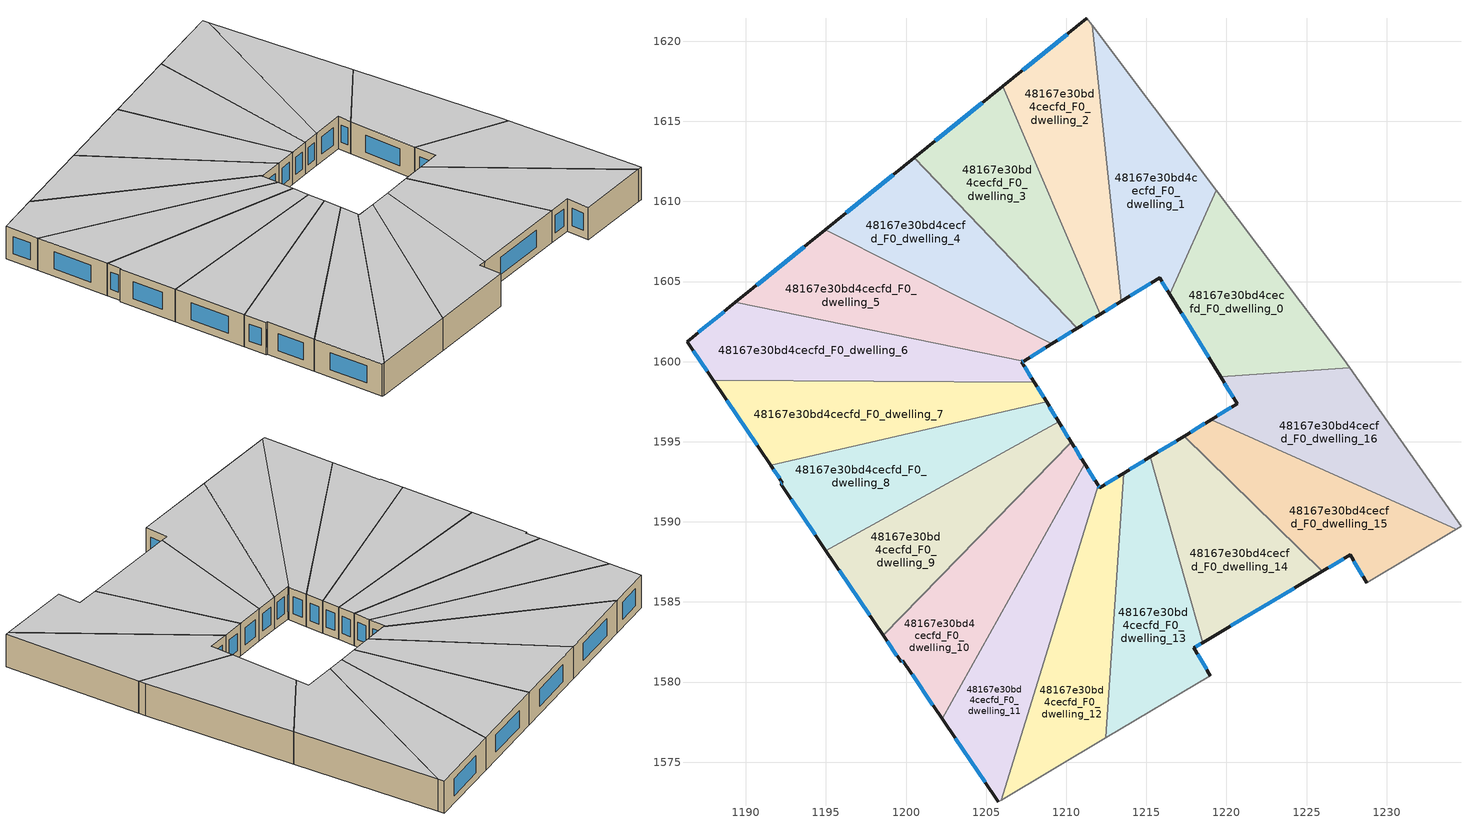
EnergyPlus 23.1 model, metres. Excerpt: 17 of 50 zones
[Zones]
48167e30bd4cecfd_F0_dwelling_0
 floor ground (EU_floor_Construction): 1219.37,1610.7 1227.33,1600.14 1227.7,1599.61 1219.63,1599.06 1216.45,1604.22 z0
 wall outside (EU_wall_Construction): 1216.45,1604.22 1219.63,1599.06 z0:3
 wall to 48167e30bd4cecfd_F0_dwelling_16 (EU_wall_Construction): 1219.63,1599.06 1227.7,1599.61 z0:3
 wall to 48167e30bd4cecfd_F0_dwelling_1 (EU_wall_Construction): 1219.37,1610.7 1216.45,1604.22 z0:3
 wall adiabatic (EU_wall_Construction): 1227.7,1599.61 1227.33,1600.14 1219.37,1610.7 z0:3
 window (EU_Window_Construction): 1217.2,1603.01 1218.88,1600.27 z0.7:2.3
 ceiling to 48167e30bd4cecfd_F1_dwelling_0 (EU_floor_Construction): 1227.7,1599.61 1227.33,1600.14 1219.37,1610.7 1216.45,1604.22 1219.63,1599.06 z3
48167e30bd4cecfd_F0_dwelling_1
 floor ground (EU_floor_Construction): 1211.62,1621 1219.37,1610.7 1216.45,1604.22 1215.83,1605.24 1213.42,1603.76 z0
 wall outside (EU_wall_Construction): 1213.42,1603.76 1215.83,1605.24 1216.45,1604.22 z0:3
 wall to 48167e30bd4cecfd_F0_dwelling_2 (EU_wall_Construction): 1211.62,1621 1213.42,1603.76 z0:3
 wall adiabatic (EU_wall_Construction): 1219.37,1610.7 1211.62,1621 z0:3
 window (EU_Window_Construction): 1215.97,1605 1216.3,1604.46 / 1213.99,1604.11 1215.26,1604.89 z0.7:2.3
 ceiling to 48167e30bd4cecfd_F1_dwelling_1 (EU_floor_Construction): 1216.45,1604.22 1219.37,1610.7 1211.62,1621 1213.42,1603.76 1215.83,1605.24 z3
48167e30bd4cecfd_F0_dwelling_10
 floor ground (EU_floor_Construction): 1210.32,1594.96 1211.14,1593.64 1202.25,1577.72 1199.8,1581.33 1199.7,1581.25 1198.57,1582.93 z0
 wall outside (EU_wall_Construction): 1198.57,1582.93 1199.7,1581.25 1199.8,1581.33 1202.25,1577.72 / 1211.14,1593.64 1210.32,1594.96 z0:3
 wall to 48167e30bd4cecfd_F0_dwelling_9 (EU_wall_Construction): 1210.32,1594.96 1198.57,1582.93 z0:3
 wall to 48167e30bd4cecfd_F0_dwelling_11 (EU_wall_Construction): 1202.25,1577.72 1211.14,1593.64 z0:3
 window (EU_Window_Construction): 1198.83,1582.53 1199.43,1581.65 / 1210.95,1593.95 1210.51,1594.65 / 1200.38,1580.48 1201.67,1578.56 / 1199.72,1581.27 1199.78,1581.31 z0.7:2.3
 ceiling to 48167e30bd4cecfd_F1_dwelling_10 (EU_floor_Construction): 1202.25,1577.72 1211.14,1593.64 1210.32,1594.96 1198.57,1582.93 1199.7,1581.25 1199.8,1581.33 z3
48167e30bd4cecfd_F0_dwelling_11
 floor ground (EU_floor_Construction): 1211.14,1593.64 1211.98,1592.28 1205.94,1572.63 1205.76,1572.53 1202.25,1577.72 z0
 wall outside (EU_wall_Construction): 1211.98,1592.28 1211.14,1593.64 / 1202.25,1577.72 1205.76,1572.53 z0:3
 wall to 48167e30bd4cecfd_F0_dwelling_12 (EU_wall_Construction): 1205.94,1572.63 1211.98,1592.28 z0:3
 wall adiabatic (EU_wall_Construction): 1205.76,1572.53 1205.94,1572.63 z0:3
 window (EU_Window_Construction): 1211.78,1592.6 1211.34,1593.32 / 1203.07,1576.5 1204.93,1573.75 z0.7:2.3
 ceiling to 48167e30bd4cecfd_F1_dwelling_11 (EU_floor_Construction): 1205.94,1572.63 1211.98,1592.28 1211.14,1593.64 1202.25,1577.72 1205.76,1572.53 z3
48167e30bd4cecfd_F0_dwelling_12
 floor ground (EU_floor_Construction): 1213.58,1593.04 1212.47,1576.52 1205.94,1572.63 1211.98,1592.28 1212.08,1592.12 z0
 wall outside (EU_wall_Construction): 1213.58,1593.04 1212.08,1592.12 1211.98,1592.28 z0:3
 wall to 48167e30bd4cecfd_F0_dwelling_13 (EU_wall_Construction): 1212.47,1576.52 1213.58,1593.04 z0:3
 wall adiabatic (EU_wall_Construction): 1205.94,1572.63 1212.47,1576.52 z0:3
 window (EU_Window_Construction): 1212.06,1592.16 1212,1592.24 / 1213.22,1592.82 1212.43,1592.33 z0.7:2.3
 ceiling to 48167e30bd4cecfd_F1_dwelling_12 (EU_floor_Construction): 1212.47,1576.52 1213.58,1593.04 1212.08,1592.12 1211.98,1592.28 1205.94,1572.63 z3
48167e30bd4cecfd_F0_dwelling_13
 floor ground (EU_floor_Construction): 1215.25,1594.06 1218.52,1582.46 1217.96,1582.13 1219,1580.4 1212.47,1576.52 1213.58,1593.04 z0
 wall outside (EU_wall_Construction): 1215.25,1594.06 1213.58,1593.04 / 1219,1580.4 1217.96,1582.13 1218.52,1582.46 z0:3
 wall adiabatic (EU_wall_Construction): 1212.47,1576.52 1219,1580.4 z0:3
 wall to 48167e30bd4cecfd_F0_dwelling_14 (EU_wall_Construction): 1218.52,1582.46 1215.25,1594.06 z0:3
 window (EU_Window_Construction): 1214.86,1593.82 1213.97,1593.28 / 1218.09,1582.21 1218.39,1582.38 / 1218.75,1580.81 1218.21,1581.73 z0.7:2.3
 ceiling to 48167e30bd4cecfd_F1_dwelling_13 (EU_floor_Construction): 1219,1580.4 1217.96,1582.13 1218.52,1582.46 1215.25,1594.06 1213.58,1593.04 1212.47,1576.52 z3
48167e30bd4cecfd_F0_dwelling_14
 floor ground (EU_floor_Construction): 1225.99,1586.91 1218.52,1582.46 1215.25,1594.06 1217.36,1595.35 z0
 wall outside (EU_wall_Construction): 1217.36,1595.35 1215.25,1594.06 / 1218.52,1582.46 1225.99,1586.91 z0:3
 wall to 48167e30bd4cecfd_F0_dwelling_15 (EU_wall_Construction): 1225.99,1586.91 1217.36,1595.35 z0:3
 window (EU_Window_Construction): 1216.86,1595.05 1215.75,1594.36 / 1220.27,1583.51 1224.23,1585.86 z0.7:2.3
 ceiling to 48167e30bd4cecfd_F1_dwelling_14 (EU_floor_Construction): 1225.99,1586.91 1217.36,1595.35 1215.25,1594.06 1218.52,1582.46 z3
48167e30bd4cecfd_F0_dwelling_15
 floor ground (EU_floor_Construction): 1234.35,1589.54 1228.75,1586.2 1227.72,1587.94 1225.99,1586.91 1217.36,1595.35 1219.06,1596.39 z0
 wall outside (EU_wall_Construction): 1225.99,1586.91 1227.72,1587.94 1228.75,1586.2 / 1219.06,1596.39 1217.36,1595.35 z0:3
 wall to 48167e30bd4cecfd_F0_dwelling_16 (EU_wall_Construction): 1234.35,1589.54 1219.06,1596.39 z0:3
 wall adiabatic (EU_wall_Construction): 1228.75,1586.2 1234.35,1589.54 z0:3
 window (EU_Window_Construction): 1226.39,1587.15 1227.31,1587.7 / 1218.66,1596.14 1217.76,1595.59 / 1227.96,1587.53 1228.51,1586.61 z0.7:2.3
 ceiling to 48167e30bd4cecfd_F1_dwelling_15 (EU_floor_Construction): 1234.35,1589.54 1219.06,1596.39 1217.36,1595.35 1225.99,1586.91 1227.72,1587.94 1228.75,1586.2 z3
48167e30bd4cecfd_F0_dwelling_16
 floor ground (EU_floor_Construction): 1227.7,1599.61 1234.64,1589.71 1234.35,1589.54 1219.06,1596.39 1220.67,1597.38 1219.63,1599.06 z0
 wall outside (EU_wall_Construction): 1219.63,1599.06 1220.67,1597.38 1219.06,1596.39 z0:3
 wall adiabatic (EU_wall_Construction): 1234.35,1589.54 1234.64,1589.71 1227.7,1599.61 z0:3
 window (EU_Window_Construction): 1220.29,1597.14 1219.44,1596.62 / 1219.88,1598.67 1220.43,1597.77 z0.7:2.3
 ceiling to 48167e30bd4cecfd_F1_dwelling_16 (EU_floor_Construction): 1234.64,1589.71 1227.7,1599.61 1219.63,1599.06 1220.67,1597.38 1219.06,1596.39 1234.35,1589.54 z3
48167e30bd4cecfd_F0_dwelling_2
 floor ground (EU_floor_Construction): 1211.62,1621 1213.42,1603.76 1212.12,1602.96 1206.04,1617.2 1211.29,1621.44 z0
 wall outside (EU_wall_Construction): 1212.12,1602.96 1213.42,1603.76 / 1211.29,1621.44 1206.04,1617.2 z0:3
 wall to 48167e30bd4cecfd_F0_dwelling_3 (EU_wall_Construction): 1206.04,1617.2 1212.12,1602.96 z0:3
 wall adiabatic (EU_wall_Construction): 1211.62,1621 1211.29,1621.44 z0:3
 window (EU_Window_Construction): 1212.43,1603.15 1213.12,1603.57 / 1210.05,1620.44 1207.27,1618.19 z0.7:2.3
 ceiling to 48167e30bd4cecfd_F1_dwelling_2 (EU_floor_Construction): 1213.42,1603.76 1211.62,1621 1211.29,1621.44 1206.04,1617.2 1212.12,1602.96 z3
48167e30bd4cecfd_F0_dwelling_3
 floor ground (EU_floor_Construction): 1206.04,1617.2 1212.12,1602.96 1210.69,1602.09 1200.51,1612.73 z0
 wall outside (EU_wall_Construction): 1210.69,1602.09 1212.12,1602.96 / 1206.04,1617.2 1200.51,1612.73 z0:3
 wall to 48167e30bd4cecfd_F0_dwelling_4 (EU_wall_Construction): 1200.51,1612.73 1210.69,1602.09 z0:3
 window (EU_Window_Construction): 1211.03,1602.29 1211.78,1602.76 / 1204.74,1616.15 1201.81,1613.78 z0.7:2.3
 ceiling to 48167e30bd4cecfd_F1_dwelling_3 (EU_floor_Construction): 1212.12,1602.96 1206.04,1617.2 1200.51,1612.73 1210.69,1602.09 z3
48167e30bd4cecfd_F0_dwelling_4
 floor ground (EU_floor_Construction): 1200.51,1612.73 1210.69,1602.09 1209.1,1601.11 1194.95,1608.23 z0
 wall outside (EU_wall_Construction): 1209.1,1601.11 1210.69,1602.09 / 1200.51,1612.73 1194.95,1608.23 z0:3
 wall to 48167e30bd4cecfd_F0_dwelling_5 (EU_wall_Construction): 1194.95,1608.23 1209.1,1601.11 z0:3
 window (EU_Window_Construction): 1209.47,1601.34 1210.32,1601.86 / 1199.21,1611.67 1196.26,1609.29 z0.7:2.3
 ceiling to 48167e30bd4cecfd_F1_dwelling_4 (EU_floor_Construction): 1210.69,1602.09 1200.51,1612.73 1194.95,1608.23 1209.1,1601.11 z3
48167e30bd4cecfd_F0_dwelling_5
 floor ground (EU_floor_Construction): 1209.1,1601.11 1207.33,1600.03 1189.35,1603.7 1194.95,1608.23 z0
 wall outside (EU_wall_Construction): 1207.33,1600.03 1209.1,1601.11 / 1194.95,1608.23 1189.35,1603.7 z0:3
 wall to 48167e30bd4cecfd_F0_dwelling_6 (EU_wall_Construction): 1189.35,1603.7 1207.33,1600.03 z0:3
 window (EU_Window_Construction): 1207.75,1600.28 1208.69,1600.86 / 1193.63,1607.17 1190.66,1604.76 z0.7:2.3
 ceiling to 48167e30bd4cecfd_F1_dwelling_5 (EU_floor_Construction): 1209.1,1601.11 1194.95,1608.23 1189.35,1603.7 1207.33,1600.03 z3
48167e30bd4cecfd_F0_dwelling_6
 floor ground (EU_floor_Construction): 1207.33,1600.03 1207.23,1599.97 1208.01,1598.71 1187.96,1598.84 1186.32,1601.26 1189.35,1603.7 z0
 wall outside (EU_wall_Construction): 1208.01,1598.71 1207.23,1599.97 1207.33,1600.03 / 1189.35,1603.7 1186.32,1601.26 1187.96,1598.84 z0:3
 wall to 48167e30bd4cecfd_F0_dwelling_7 (EU_wall_Construction): 1187.96,1598.84 1208.01,1598.71 z0:3
 window (EU_Window_Construction): 1207.26,1599.98 1207.31,1600.01 / 1207.83,1599.01 1207.41,1599.67 / 1186.71,1600.69 1187.58,1599.4 / 1188.64,1603.13 1187.03,1601.83 z0.7:2.3
 ceiling to 48167e30bd4cecfd_F1_dwelling_6 (EU_floor_Construction): 1208.01,1598.71 1207.23,1599.97 1207.33,1600.03 1189.35,1603.7 1186.32,1601.26 1187.96,1598.84 z3
48167e30bd4cecfd_F0_dwelling_7
 floor ground (EU_floor_Construction): 1208.01,1598.71 1208.77,1597.48 1191.55,1593.53 1187.96,1598.84 z0
 wall outside (EU_wall_Construction): 1208.77,1597.48 1208.01,1598.71 / 1187.96,1598.84 1191.55,1593.53 z0:3
 wall to 48167e30bd4cecfd_F0_dwelling_8 (EU_wall_Construction): 1191.55,1593.53 1208.77,1597.48 z0:3
 window (EU_Window_Construction): 1208.59,1597.77 1208.18,1598.42 / 1188.8,1597.59 1190.71,1594.78 z0.7:2.3
 ceiling to 48167e30bd4cecfd_F1_dwelling_7 (EU_floor_Construction): 1208.77,1597.48 1208.01,1598.71 1187.96,1598.84 1191.55,1593.53 z3
48167e30bd4cecfd_F0_dwelling_8
 floor ground (EU_floor_Construction): 1208.77,1597.48 1209.53,1596.24 1194.99,1588.21 1192.16,1592.39 1192.28,1592.46 1191.55,1593.53 z0
 wall outside (EU_wall_Construction): 1191.55,1593.53 1192.28,1592.46 1192.16,1592.39 1194.99,1588.21 / 1209.53,1596.24 1208.77,1597.48 z0:3
 wall to 48167e30bd4cecfd_F0_dwelling_9 (EU_wall_Construction): 1194.99,1588.21 1209.53,1596.24 z0:3
 window (EU_Window_Construction): 1191.72,1593.28 1192.1,1592.71 / 1209.35,1596.53 1208.95,1597.19 / 1192.82,1591.41 1194.33,1589.19 / 1192.25,1592.44 1192.19,1592.41 z0.7:2.3
 ceiling to 48167e30bd4cecfd_F1_dwelling_8 (EU_floor_Construction): 1209.53,1596.24 1208.77,1597.48 1191.55,1593.53 1192.28,1592.46 1192.16,1592.39 1194.99,1588.21 z3
48167e30bd4cecfd_F0_dwelling_9
 floor ground (EU_floor_Construction): 1209.53,1596.24 1210.32,1594.96 1198.57,1582.93 1194.99,1588.21 z0
 wall outside (EU_wall_Construction): 1210.32,1594.96 1209.53,1596.24 / 1194.99,1588.21 1198.57,1582.93 z0:3
 window (EU_Window_Construction): 1210.14,1595.26 1209.72,1595.94 / 1195.83,1586.97 1197.73,1584.17 z0.7:2.3
 ceiling to 48167e30bd4cecfd_F1_dwelling_9 (EU_floor_Construction): 1198.57,1582.93 1210.32,1594.96 1209.53,1596.24 1194.99,1588.21 z3
[Building]
EU S2 Campaign: North Axis=0; Terrain=City; Solar Distribution=FullExterior
[Site:Location]
Budapest.Ferenc.Liszt.Intl.AP: Latitude=47.437; Longitude=19.256; Time Zone=1; Elevation=185
[SizingPeriod:WeatherFileDays]
AnnualSizingPeriod: Begin Month=1; Begin Day of Month=1; End Month=12; End Day of Month=31; Day of Week for Start Day=Monday; Use Weather File Daylight Saving Period=No; Use Weather File Rain and Snow Indicators=No
[MATERIAL]
EU_InternalMass_Material: Roughness=MediumRough; Thickness=0.1; Conductivity=1; Density=1800; Specific Heat=900; Thermal Absorptance=0.9; Solar Absorptance=0.7; Visible Absorptance=0.7
[MATERIAL:NOMASS] Roughness=MediumRough; Thermal Absorptance=0.9; Solar Absorptance=0.7; Visible Absorptance=0.7
Name | Thermal Resistance
EU_wall_NoMass | 0.832559
EU_floor_NoMass | 0.872794
[WINDOWMATERIAL:SIMPLEGLAZINGSYSTEM]
EU_Window_SimpleGlazing: UFactor=2.79869; Solar Heat Gain Coefficient=0.75; Visible Transmittance=0.75
[CONSTRUCTION]
EU_wall_Construction: EU_wall_NoMass
EU_floor_Construction: EU_floor_NoMass
EU_Window_Construction: EU_Window_SimpleGlazing
EU_InternalMass_Construction: EU_InternalMass_Material
[ZONE] Type=1; Multiplier=1; Ceiling Height=autocalculate; Floor Area=autocalculate; Part of Total Floor Area=Yes
Name | Volume
48167e30bd4cecfd_F0_dwelling_0 | 195.062
48167e30bd4cecfd_F0_dwelling_1 | 195.055
48167e30bd4cecfd_F0_dwelling_10 | 195.046
48167e30bd4cecfd_F0_dwelling_11 | 195.064
48167e30bd4cecfd_F0_dwelling_12 | 195.037
48167e30bd4cecfd_F0_dwelling_13 | 195.056
48167e30bd4cecfd_F0_dwelling_14 | 195.047
48167e30bd4cecfd_F0_dwelling_15 | 195.03
48167e30bd4cecfd_F0_dwelling_16 | 195.06
48167e30bd4cecfd_F0_dwelling_2 | 195.083
48167e30bd4cecfd_F0_dwelling_3 | 195.033
48167e30bd4cecfd_F0_dwelling_4 | 195.073
48167e30bd4cecfd_F0_dwelling_5 | 195.048
48167e30bd4cecfd_F0_dwelling_6 | 195.044
48167e30bd4cecfd_F0_dwelling_7 | 195.065
48167e30bd4cecfd_F0_dwelling_8 | 195.02
48167e30bd4cecfd_F0_dwelling_9 | 195.082
[INTERNALMASS] Construction=EU_InternalMass_Construction
Name | Zone or ZoneList | Surface Area
48167e30bd4cecfd_F0_dwelling_0_EU_InternalMass | 48167e30bd4cecfd_F0_dwelling_0 | 65.0208
48167e30bd4cecfd_F0_dwelling_1_EU_InternalMass | 48167e30bd4cecfd_F0_dwelling_1 | 65.0182
48167e30bd4cecfd_F0_dwelling_2_EU_InternalMass | 48167e30bd4cecfd_F0_dwelling_2 | 65.0277
48167e30bd4cecfd_F0_dwelling_3_EU_InternalMass | 48167e30bd4cecfd_F0_dwelling_3 | 65.011
48167e30bd4cecfd_F0_dwelling_4_EU_InternalMass | 48167e30bd4cecfd_F0_dwelling_4 | 65.0246
48167e30bd4cecfd_F0_dwelling_5_EU_InternalMass | 48167e30bd4cecfd_F0_dwelling_5 | 65.0157
48167e30bd4cecfd_F0_dwelling_6_EU_InternalMass | 48167e30bd4cecfd_F0_dwelling_6 | 65.0147
48167e30bd4cecfd_F0_dwelling_7_EU_InternalMass | 48167e30bd4cecfd_F0_dwelling_7 | 65.0216
48167e30bd4cecfd_F0_dwelling_8_EU_InternalMass | 48167e30bd4cecfd_F0_dwelling_8 | 65.0068
48167e30bd4cecfd_F0_dwelling_9_EU_InternalMass | 48167e30bd4cecfd_F0_dwelling_9 | 65.0272
48167e30bd4cecfd_F0_dwelling_10_EU_InternalMass | 48167e30bd4cecfd_F0_dwelling_10 | 65.0152
48167e30bd4cecfd_F0_dwelling_11_EU_InternalMass | 48167e30bd4cecfd_F0_dwelling_11 | 65.0214
48167e30bd4cecfd_F0_dwelling_12_EU_InternalMass | 48167e30bd4cecfd_F0_dwelling_12 | 65.0124
48167e30bd4cecfd_F0_dwelling_13_EU_InternalMass | 48167e30bd4cecfd_F0_dwelling_13 | 65.0186
48167e30bd4cecfd_F0_dwelling_14_EU_InternalMass | 48167e30bd4cecfd_F0_dwelling_14 | 65.0157
48167e30bd4cecfd_F0_dwelling_15_EU_InternalMass | 48167e30bd4cecfd_F0_dwelling_15 | 65.0099
48167e30bd4cecfd_F0_dwelling_16_EU_InternalMass | 48167e30bd4cecfd_F0_dwelling_16 | 65.0199
[OTHEREQUIPMENT] Fuel Type=Electricity; Design Level Calculation Method=Watts/Area; Power per Zone Floor Area=1; Fraction Latent=0; Fraction Radiant=0; Fraction Lost=0; Carbon Dioxide Generation Rate=0; EndUse Subcategory=EU_Step8_InternalGains
Name | Zone or ZoneList or Space or SpaceList | Schedule
EU_Step8_InternalGain_48167e30bd4cecfd_F0_dwelling_0_f000 | 48167e30bd4cecfd_F0_dwelling_0 | EU_Step8_GainSchedule_48167e30bd4cecfd_F0_dwelling_0_f000
EU_Step8_InternalGain_48167e30bd4cecfd_F0_dwelling_1_f000 | 48167e30bd4cecfd_F0_dwelling_1 | EU_Step8_GainSchedule_48167e30bd4cecfd_F0_dwelling_1_f000
EU_Step8_InternalGain_48167e30bd4cecfd_F0_dwelling_2_f000 | 48167e30bd4cecfd_F0_dwelling_2 | EU_Step8_GainSchedule_48167e30bd4cecfd_F0_dwelling_2_f000
EU_Step8_InternalGain_48167e30bd4cecfd_F0_dwelling_3_f000 | 48167e30bd4cecfd_F0_dwelling_3 | EU_Step8_GainSchedule_48167e30bd4cecfd_F0_dwelling_3_f000
EU_Step8_InternalGain_48167e30bd4cecfd_F0_dwelling_4_f000 | 48167e30bd4cecfd_F0_dwelling_4 | EU_Step8_GainSchedule_48167e30bd4cecfd_F0_dwelling_4_f000
EU_Step8_InternalGain_48167e30bd4cecfd_F0_dwelling_5_f000 | 48167e30bd4cecfd_F0_dwelling_5 | EU_Step8_GainSchedule_48167e30bd4cecfd_F0_dwelling_5_f000
EU_Step8_InternalGain_48167e30bd4cecfd_F0_dwelling_6_f000 | 48167e30bd4cecfd_F0_dwelling_6 | EU_Step8_GainSchedule_48167e30bd4cecfd_F0_dwelling_6_f000
EU_Step8_InternalGain_48167e30bd4cecfd_F0_dwelling_7_f000 | 48167e30bd4cecfd_F0_dwelling_7 | EU_Step8_GainSchedule_48167e30bd4cecfd_F0_dwelling_7_f000
EU_Step8_InternalGain_48167e30bd4cecfd_F0_dwelling_8_f000 | 48167e30bd4cecfd_F0_dwelling_8 | EU_Step8_GainSchedule_48167e30bd4cecfd_F0_dwelling_8_f000
EU_Step8_InternalGain_48167e30bd4cecfd_F0_dwelling_9_f000 | 48167e30bd4cecfd_F0_dwelling_9 | EU_Step8_GainSchedule_48167e30bd4cecfd_F0_dwelling_9_f000
EU_Step8_InternalGain_48167e30bd4cecfd_F0_dwelling_10_f000 | 48167e30bd4cecfd_F0_dwelling_10 | EU_Step8_GainSchedule_48167e30bd4cecfd_F0_dwelling_10_f000
EU_Step8_InternalGain_48167e30bd4cecfd_F0_dwelling_11_f000 | 48167e30bd4cecfd_F0_dwelling_11 | EU_Step8_GainSchedule_48167e30bd4cecfd_F0_dwelling_11_f000
EU_Step8_InternalGain_48167e30bd4cecfd_F0_dwelling_12_f000 | 48167e30bd4cecfd_F0_dwelling_12 | EU_Step8_GainSchedule_48167e30bd4cecfd_F0_dwelling_12_f000
EU_Step8_InternalGain_48167e30bd4cecfd_F0_dwelling_13_f000 | 48167e30bd4cecfd_F0_dwelling_13 | EU_Step8_GainSchedule_48167e30bd4cecfd_F0_dwelling_13_f000
EU_Step8_InternalGain_48167e30bd4cecfd_F0_dwelling_14_f000 | 48167e30bd4cecfd_F0_dwelling_14 | EU_Step8_GainSchedule_48167e30bd4cecfd_F0_dwelling_14_f000
EU_Step8_InternalGain_48167e30bd4cecfd_F0_dwelling_15_f000 | 48167e30bd4cecfd_F0_dwelling_15 | EU_Step8_GainSchedule_48167e30bd4cecfd_F0_dwelling_15_f000
EU_Step8_InternalGain_48167e30bd4cecfd_F0_dwelling_16_f000 | 48167e30bd4cecfd_F0_dwelling_16 | EU_Step8_GainSchedule_48167e30bd4cecfd_F0_dwelling_16_f000
[ZONEVENTILATION:DESIGNFLOWRATE] Schedule=EU_AlwaysOn; Design Flow Rate Calculation Method=AirChanges/Hour; Air Changes per Hour=0.475469; Ventilation Type=Natural; Fan Pressure Rise=0; Fan Total Efficiency=1; Constant Term Coefficient=1; Temperature Term Coefficient=0; Velocity Term Coefficient=0; Velocity Squared Term Coefficient=0; Minimum Indoor Temperature=-100; Maximum Indoor Temperature=100; Delta Temperature=-100; Minimum Outdoor Temperature=-100; Maximum Outdoor Temperature=100; Maximum Wind Speed=40
Name | Zone or ZoneList or Space or SpaceList
EU_ConstantAir_48167e30bd4cecfd_F0_dwelling_0 | 48167e30bd4cecfd_F0_dwelling_0
EU_ConstantAir_48167e30bd4cecfd_F0_dwelling_1 | 48167e30bd4cecfd_F0_dwelling_1
EU_ConstantAir_48167e30bd4cecfd_F0_dwelling_2 | 48167e30bd4cecfd_F0_dwelling_2
EU_ConstantAir_48167e30bd4cecfd_F0_dwelling_3 | 48167e30bd4cecfd_F0_dwelling_3
EU_ConstantAir_48167e30bd4cecfd_F0_dwelling_4 | 48167e30bd4cecfd_F0_dwelling_4
EU_ConstantAir_48167e30bd4cecfd_F0_dwelling_5 | 48167e30bd4cecfd_F0_dwelling_5
EU_ConstantAir_48167e30bd4cecfd_F0_dwelling_6 | 48167e30bd4cecfd_F0_dwelling_6
EU_ConstantAir_48167e30bd4cecfd_F0_dwelling_7 | 48167e30bd4cecfd_F0_dwelling_7
EU_ConstantAir_48167e30bd4cecfd_F0_dwelling_8 | 48167e30bd4cecfd_F0_dwelling_8
EU_ConstantAir_48167e30bd4cecfd_F0_dwelling_9 | 48167e30bd4cecfd_F0_dwelling_9
EU_ConstantAir_48167e30bd4cecfd_F0_dwelling_10 | 48167e30bd4cecfd_F0_dwelling_10
EU_ConstantAir_48167e30bd4cecfd_F0_dwelling_11 | 48167e30bd4cecfd_F0_dwelling_11
EU_ConstantAir_48167e30bd4cecfd_F0_dwelling_12 | 48167e30bd4cecfd_F0_dwelling_12
EU_ConstantAir_48167e30bd4cecfd_F0_dwelling_13 | 48167e30bd4cecfd_F0_dwelling_13
EU_ConstantAir_48167e30bd4cecfd_F0_dwelling_14 | 48167e30bd4cecfd_F0_dwelling_14
EU_ConstantAir_48167e30bd4cecfd_F0_dwelling_15 | 48167e30bd4cecfd_F0_dwelling_15
EU_ConstantAir_48167e30bd4cecfd_F0_dwelling_16 | 48167e30bd4cecfd_F0_dwelling_16
[HVACTEMPLATE:THERMOSTAT] Constant Heating Setpoint=20; Constant Cooling Setpoint=50
EU_HeatOnly_48167e30bd4cecfd_F0_dwelling_0; EU_HeatOnly_48167e30bd4cecfd_F0_dwelling_1; EU_HeatOnly_48167e30bd4cecfd_F0_dwelling_2; EU_HeatOnly_48167e30bd4cecfd_F0_dwelling_3; EU_HeatOnly_48167e30bd4cecfd_F0_dwelling_4; EU_HeatOnly_48167e30bd4cecfd_F0_dwelling_5; EU_HeatOnly_48167e30bd4cecfd_F0_dwelling_6; EU_HeatOnly_48167e30bd4cecfd_F0_dwelling_7; EU_HeatOnly_48167e30bd4cecfd_F0_dwelling_8; EU_HeatOnly_48167e30bd4cecfd_F0_dwelling_9; EU_HeatOnly_48167e30bd4cecfd_F0_dwelling_10; EU_HeatOnly_48167e30bd4cecfd_F0_dwelling_11; EU_HeatOnly_48167e30bd4cecfd_F0_dwelling_12; EU_HeatOnly_48167e30bd4cecfd_F0_dwelling_13; EU_HeatOnly_48167e30bd4cecfd_F0_dwelling_14; EU_HeatOnly_48167e30bd4cecfd_F0_dwelling_15; EU_HeatOnly_48167e30bd4cecfd_F0_dwelling_16; EU_HeatOnly_48167e30bd4cecfd_F1_dwelling_0; EU_HeatOnly_48167e30bd4cecfd_F1_dwelling_1; EU_HeatOnly_48167e30bd4cecfd_F1_dwelling_2; EU_HeatOnly_48167e30bd4cecfd_F1_dwelling_3; EU_HeatOnly_48167e30bd4cecfd_F1_dwelling_4; EU_HeatOnly_48167e30bd4cecfd_F1_dwelling_5; EU_HeatOnly_48167e30bd4cecfd_F1_dwelling_6; EU_HeatOnly_48167e30bd4cecfd_F1_dwelling_7; EU_HeatOnly_48167e30bd4cecfd_F1_dwelling_8; EU_HeatOnly_48167e30bd4cecfd_F1_dwelling_9; EU_HeatOnly_48167e30bd4cecfd_F1_dwelling_10; EU_HeatOnly_48167e30bd4cecfd_F1_dwelling_11; EU_HeatOnly_48167e30bd4cecfd_F1_dwelling_12; EU_HeatOnly_48167e30bd4cecfd_F1_dwelling_13; EU_HeatOnly_48167e30bd4cecfd_F1_dwelling_14; EU_HeatOnly_48167e30bd4cecfd_F1_dwelling_15; EU_HeatOnly_48167e30bd4cecfd_F1_dwelling_16; EU_HeatOnly_48167e30bd4cecfd_F2_dwelling_0; EU_HeatOnly_48167e30bd4cecfd_F2_dwelling_1; EU_HeatOnly_48167e30bd4cecfd_F2_dwelling_2; EU_HeatOnly_48167e30bd4cecfd_F2_dwelling_3; EU_HeatOnly_48167e30bd4cecfd_F2_dwelling_4; EU_HeatOnly_48167e30bd4cecfd_F2_dwelling_5; EU_HeatOnly_48167e30bd4cecfd_F2_dwelling_6; EU_HeatOnly_48167e30bd4cecfd_F2_dwelling_7; EU_HeatOnly_48167e30bd4cecfd_F2_dwelling_8; EU_HeatOnly_48167e30bd4cecfd_F2_dwelling_9; EU_HeatOnly_48167e30bd4cecfd_F2_dwelling_10; EU_HeatOnly_48167e30bd4cecfd_F2_dwelling_11; EU_HeatOnly_48167e30bd4cecfd_F2_dwelling_12; EU_HeatOnly_48167e30bd4cecfd_F2_dwelling_13; EU_HeatOnly_48167e30bd4cecfd_F2_dwelling_14; EU_HeatOnly_48167e30bd4cecfd_F2_dwelling_15
[HVACTEMPLATE:ZONE:IDEALLOADSAIRSYSTEM] System Availability Schedule=EU_AlwaysOn; Maximum Heating Supply Air Temperature=50; Minimum Cooling Supply Air Temperature=13; Maximum Heating Supply Air Humidity Ratio=0.0156; Minimum Cooling Supply Air Humidity Ratio=0.0077; Heating Limit=NoLimit; Cooling Limit=NoLimit; Heating Availability Schedule=EU_AlwaysOn; Cooling Availability Schedule=EU_CoolingOff; Dehumidification Control Type=ConstantSensibleHeatRatio; Cooling Sensible Heat Ratio=0.7; Dehumidification Setpoint=60; Humidification Control Type=None; Humidification Setpoint=30; Outdoor Air Method=None; Outdoor Air Flow Rate per Person=0.00944; Outdoor Air Flow Rate per Zone Floor Area=0; Outdoor Air Flow Rate per Zone=0; Demand Controlled Ventilation Type=None; Outdoor Air Economizer Type=NoEconomizer; Heat Recovery Type=None; Sensible Heat Recovery Effectiveness=0.7; Latent Heat Recovery Effectiveness=0.65
Name | Template Thermostat
48167e30bd4cecfd_F0_dwelling_0 | EU_HeatOnly_48167e30bd4cecfd_F0_dwelling_0
48167e30bd4cecfd_F0_dwelling_1 | EU_HeatOnly_48167e30bd4cecfd_F0_dwelling_1
48167e30bd4cecfd_F0_dwelling_2 | EU_HeatOnly_48167e30bd4cecfd_F0_dwelling_2
48167e30bd4cecfd_F0_dwelling_3 | EU_HeatOnly_48167e30bd4cecfd_F0_dwelling_3
48167e30bd4cecfd_F0_dwelling_4 | EU_HeatOnly_48167e30bd4cecfd_F0_dwelling_4
48167e30bd4cecfd_F0_dwelling_5 | EU_HeatOnly_48167e30bd4cecfd_F0_dwelling_5
48167e30bd4cecfd_F0_dwelling_6 | EU_HeatOnly_48167e30bd4cecfd_F0_dwelling_6
48167e30bd4cecfd_F0_dwelling_7 | EU_HeatOnly_48167e30bd4cecfd_F0_dwelling_7
48167e30bd4cecfd_F0_dwelling_8 | EU_HeatOnly_48167e30bd4cecfd_F0_dwelling_8
48167e30bd4cecfd_F0_dwelling_9 | EU_HeatOnly_48167e30bd4cecfd_F0_dwelling_9
48167e30bd4cecfd_F0_dwelling_10 | EU_HeatOnly_48167e30bd4cecfd_F0_dwelling_10
48167e30bd4cecfd_F0_dwelling_11 | EU_HeatOnly_48167e30bd4cecfd_F0_dwelling_11
48167e30bd4cecfd_F0_dwelling_12 | EU_HeatOnly_48167e30bd4cecfd_F0_dwelling_12
48167e30bd4cecfd_F0_dwelling_13 | EU_HeatOnly_48167e30bd4cecfd_F0_dwelling_13
48167e30bd4cecfd_F0_dwelling_14 | EU_HeatOnly_48167e30bd4cecfd_F0_dwelling_14
48167e30bd4cecfd_F0_dwelling_15 | EU_HeatOnly_48167e30bd4cecfd_F0_dwelling_15
48167e30bd4cecfd_F0_dwelling_16 | EU_HeatOnly_48167e30bd4cecfd_F0_dwelling_16
[SIZING:ZONE] Zone Cooling Design Supply Air Temperature Input Method=SupplyAirTemperature; Zone Cooling Design Supply Air Temperature=13; Zone Heating Design Supply Air Temperature Input Method=SupplyAirTemperature; Zone Heating Design Supply Air Temperature=50; Zone Cooling Design Supply Air Humidity Ratio=0.008; Zone Heating Design Supply Air Humidity Ratio=0.008; Cooling Design Air Flow Method=DesignDay; Cooling Design Air Flow Rate=0; Cooling Minimum Air Flow per Zone Floor Area=0.000762; Cooling Minimum Air Flow=0; Cooling Minimum Air Flow Fraction=0.2; Heating Design Air Flow Method=DesignDay; Heating Design Air Flow Rate=0; Heating Maximum Air Flow per Zone Floor Area=0.002032; Heating Maximum Air Flow=0.141576; Heating Maximum Air Flow Fraction=0.3; Account for Dedicated Outdoor Air System=No; Dedicated Outdoor Air System Control Strategy=NeutralSupplyAir; Dedicated Outdoor Air Low Setpoint Temperature for Design=autosize; Dedicated Outdoor Air High Setpoint Temperature for Design=autosize; Zone Load Sizing Method=Sensible Load Only No Latent Load; Zone Latent Cooling Design Supply Air Humidity Ratio Input Method=HumidityRatioDifference; Zone Cooling Design Supply Air Humidity Ratio Difference=0.005; Zone Latent Heating Design Supply Air Humidity Ratio Input Method=HumidityRatioDifference; Zone Humidification Design Supply Air Humidity Ratio Difference=0.005
48167e30bd4cecfd_F0_dwelling_0; 48167e30bd4cecfd_F0_dwelling_1; 48167e30bd4cecfd_F0_dwelling_2; 48167e30bd4cecfd_F0_dwelling_3; 48167e30bd4cecfd_F0_dwelling_4; 48167e30bd4cecfd_F0_dwelling_5; 48167e30bd4cecfd_F0_dwelling_6; 48167e30bd4cecfd_F0_dwelling_7; 48167e30bd4cecfd_F0_dwelling_8; 48167e30bd4cecfd_F0_dwelling_9; 48167e30bd4cecfd_F0_dwelling_10; 48167e30bd4cecfd_F0_dwelling_11; 48167e30bd4cecfd_F0_dwelling_12; 48167e30bd4cecfd_F0_dwelling_13; 48167e30bd4cecfd_F0_dwelling_14; 48167e30bd4cecfd_F0_dwelling_15; 48167e30bd4cecfd_F0_dwelling_16
[SCHEDULE:CONSTANT]
Name | Hourly Value
EU_AlwaysOn | 1
EU_CoolingOff | 0
[SCHEDULE:FILE] Column Number=1; Rows to Skip at Top=0; Number of Hours of Data=8760; Column Separator=Comma; Interpolate to Timestep=No; Minutes per Item=60; Adjust Schedule for Daylight Savings=Yes
Name | File
EU_Step8_GainSchedule_48167e30bd4cecfd_F0_dwelling_0_f000 | ../../schedules/48167e30bd4cecfd/48167e30bd4cecfd_F0_dwelling_0_f000_gain.csv
EU_Step8_GainSchedule_48167e30bd4cecfd_F0_dwelling_1_f000 | ../../schedules/48167e30bd4cecfd/48167e30bd4cecfd_F0_dwelling_1_f000_gain.csv
EU_Step8_GainSchedule_48167e30bd4cecfd_F0_dwelling_2_f000 | ../../schedules/48167e30bd4cecfd/48167e30bd4cecfd_F0_dwelling_2_f000_gain.csv
EU_Step8_GainSchedule_48167e30bd4cecfd_F0_dwelling_3_f000 | ../../schedules/48167e30bd4cecfd/48167e30bd4cecfd_F0_dwelling_3_f000_gain.csv
EU_Step8_GainSchedule_48167e30bd4cecfd_F0_dwelling_4_f000 | ../../schedules/48167e30bd4cecfd/48167e30bd4cecfd_F0_dwelling_4_f000_gain.csv
EU_Step8_GainSchedule_48167e30bd4cecfd_F0_dwelling_5_f000 | ../../schedules/48167e30bd4cecfd/48167e30bd4cecfd_F0_dwelling_5_f000_gain.csv
EU_Step8_GainSchedule_48167e30bd4cecfd_F0_dwelling_6_f000 | ../../schedules/48167e30bd4cecfd/48167e30bd4cecfd_F0_dwelling_6_f000_gain.csv
EU_Step8_GainSchedule_48167e30bd4cecfd_F0_dwelling_7_f000 | ../../schedules/48167e30bd4cecfd/48167e30bd4cecfd_F0_dwelling_7_f000_gain.csv
EU_Step8_GainSchedule_48167e30bd4cecfd_F0_dwelling_8_f000 | ../../schedules/48167e30bd4cecfd/48167e30bd4cecfd_F0_dwelling_8_f000_gain.csv
EU_Step8_GainSchedule_48167e30bd4cecfd_F0_dwelling_9_f000 | ../../schedules/48167e30bd4cecfd/48167e30bd4cecfd_F0_dwelling_9_f000_gain.csv
EU_Step8_GainSchedule_48167e30bd4cecfd_F0_dwelling_10_f000 | ../../schedules/48167e30bd4cecfd/48167e30bd4cecfd_F0_dwelling_10_f000_gain.csv
EU_Step8_GainSchedule_48167e30bd4cecfd_F0_dwelling_11_f000 | ../../schedules/48167e30bd4cecfd/48167e30bd4cecfd_F0_dwelling_11_f000_gain.csv
EU_Step8_GainSchedule_48167e30bd4cecfd_F0_dwelling_12_f000 | ../../schedules/48167e30bd4cecfd/48167e30bd4cecfd_F0_dwelling_12_f000_gain.csv
EU_Step8_GainSchedule_48167e30bd4cecfd_F0_dwelling_13_f000 | ../../schedules/48167e30bd4cecfd/48167e30bd4cecfd_F0_dwelling_13_f000_gain.csv
EU_Step8_GainSchedule_48167e30bd4cecfd_F0_dwelling_14_f000 | ../../schedules/48167e30bd4cecfd/48167e30bd4cecfd_F0_dwelling_14_f000_gain.csv
EU_Step8_GainSchedule_48167e30bd4cecfd_F0_dwelling_15_f000 | ../../schedules/48167e30bd4cecfd/48167e30bd4cecfd_F0_dwelling_15_f000_gain.csv
EU_Step8_GainSchedule_48167e30bd4cecfd_F0_dwelling_16_f000 | ../../schedules/48167e30bd4cecfd/48167e30bd4cecfd_F0_dwelling_16_f000_gain.csv
